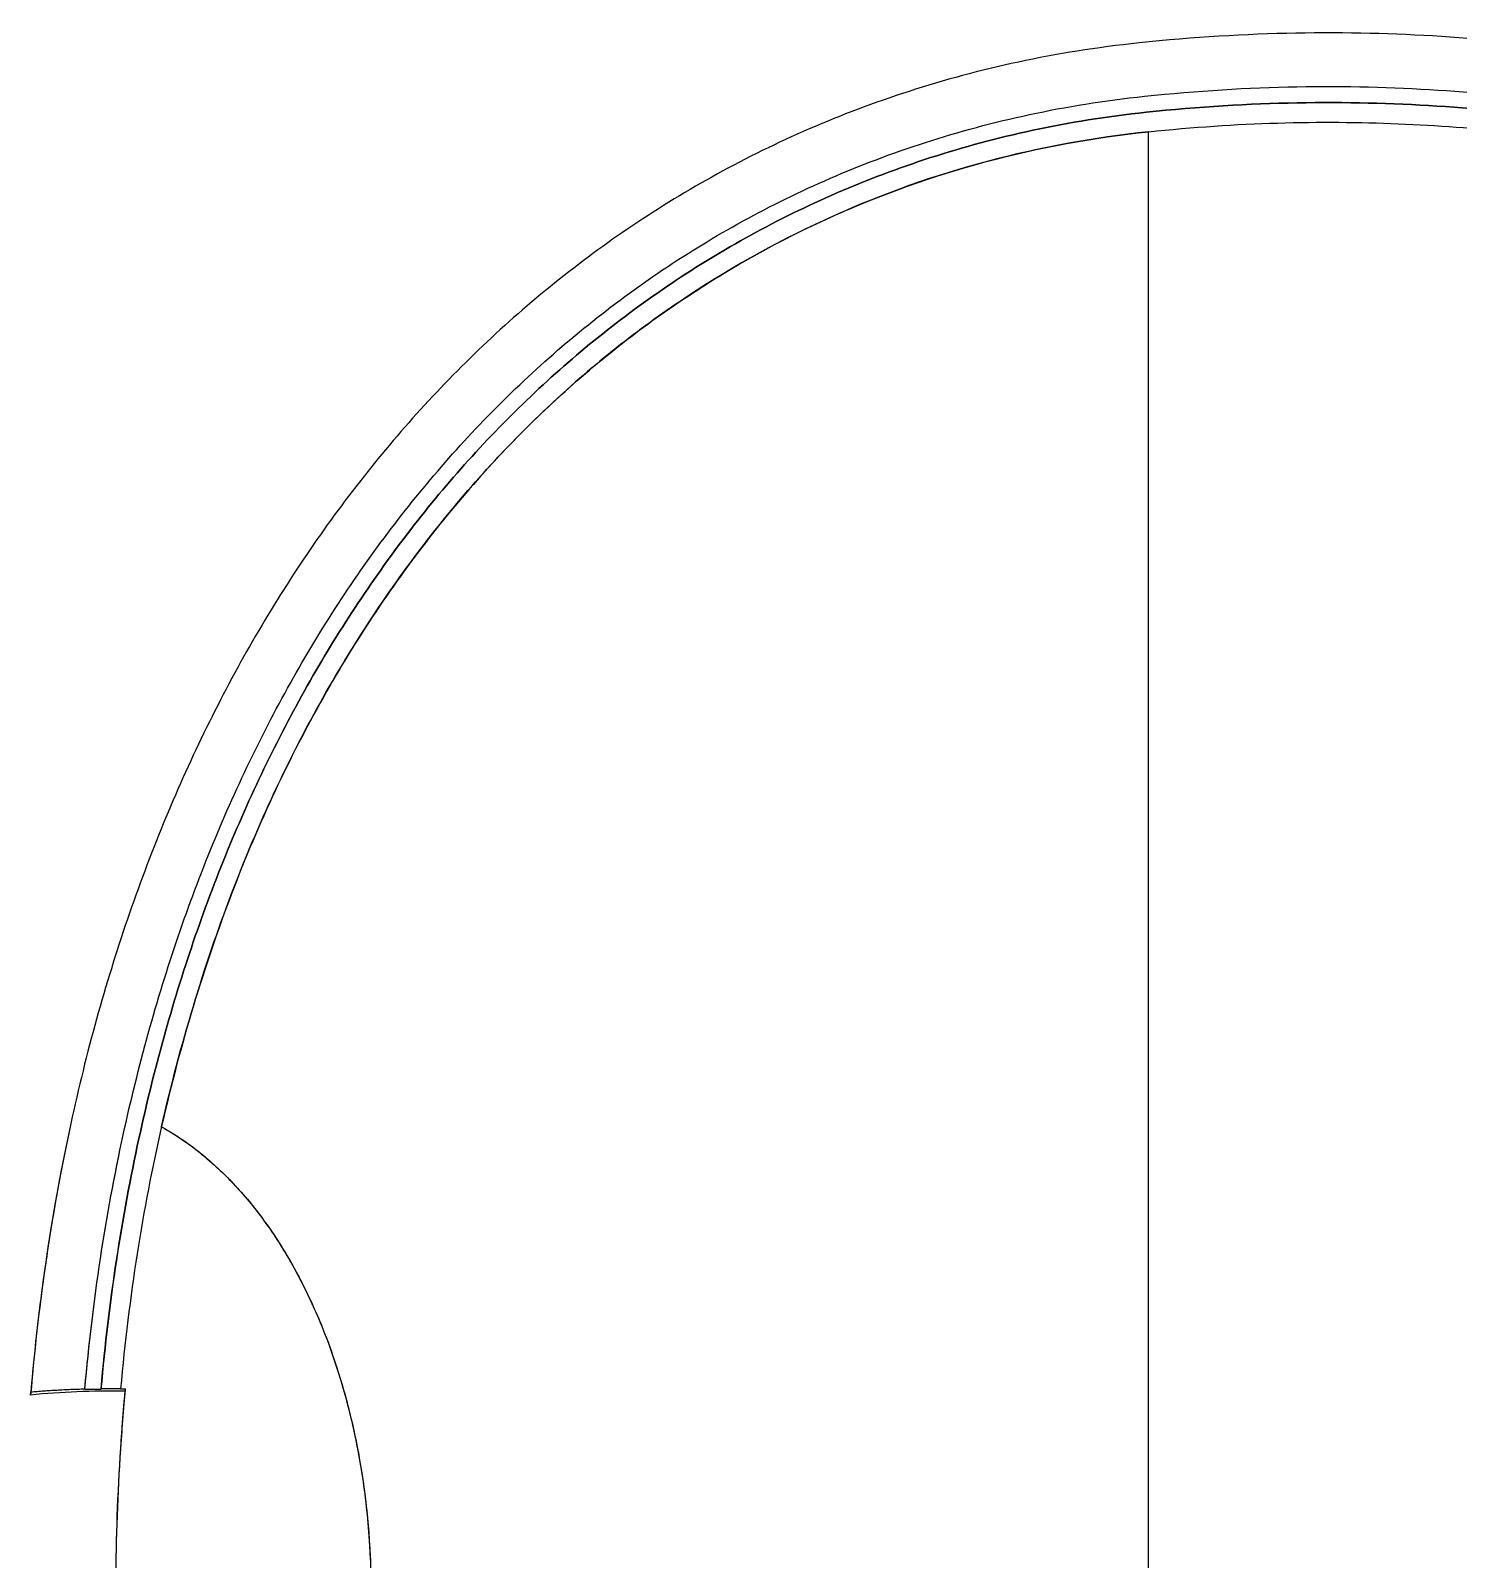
# Model space of a CAD drawing. Header units: millimetres. Extents: x -377 to 377, y -222 to 223.
# Drawn here: x -376.7 to -216.8, y 3.4 to 174.6 of the extents above; entities that cross this region are included whole.
import ezdxf

# ---------------------------------------------------------------- set-up
doc = ezdxf.new("R2010")
doc.units = ezdxf.units.MM
doc.layers.add('TOP_PLATE_ORIENTED', color=7, linetype='CONTINUOUS')

msp = doc.modelspace()

# ---------------------------------------------------------------- linework, layer by layer
at = {"layer": 'TOP_PLATE_ORIENTED'}
for p, q in [((-252.55, 173.18, -140.61), (-252.55, 173.18, -135.61)), ((-252.55, 173.18, -140.61), (-252.55, 173.18, -135.61)), ((-251.92, 167.21, -137.21), (-251.92, 167.21, -135.61)), ((-251.92, 167.21, -137.21), (-251.92, 167.21, -135.61)), ((-251.73, 165.42, -137.21), (-251.73, 165.42, -135.61)), ((-251.73, 165.42, -137.21), (-251.73, 165.42, -135.61)), ((-366.07, 22.54, -135.55), (-366.07, 22.25, -140.61)), ((-366.07, 22.54, -135.55), (-366.07, 22.25, -140.61))]:
    msp.add_line(p, q, dxfattribs=at)
for points, knots in [([(-151.35, 157.94, -140.61), (-154.94, 159.47, -140.61), (-158.61, 160.91, -140.61), (-162.36, 162.26, -140.61), (-170.8, 165.3, -140.61), (-179.65, 167.86, -140.61), (-189, 169.84, -140.61), (-198.35, 171.83, -140.61), (-208.2, 173.24, -140.61), (-218.7, 173.9, -140.61), (-229.2, 174.56, -140.61), (-240.35, 174.47, -140.61), (-252.55, 173.18, -140.61)], [0, 0, 0, 0, 0.129021, 0.129021, 0.129021, 0.419347, 0.419347, 0.419347, 0.709674, 0.709674, 0.709674, 1, 1, 1, 1]), ([(-151.35, 157.94, -135.61), (-154.94, 159.47, -135.61), (-158.61, 160.91, -135.61), (-162.36, 162.26, -135.61), (-170.8, 165.3, -135.61), (-179.65, 167.86, -135.61), (-189, 169.84, -135.61), (-198.35, 171.83, -135.61), (-208.2, 173.24, -135.61), (-218.7, 173.9, -135.61), (-229.2, 174.56, -135.61), (-240.35, 174.47, -135.61), (-252.55, 173.18, -135.61)], [0, 0, 0, 0, 0.129021, 0.129021, 0.129021, 0.419347, 0.419347, 0.419347, 0.709674, 0.709674, 0.709674, 1, 1, 1, 1]), ([(-151.35, 157.94, -135.61), (-154.94, 159.47, -135.61), (-158.61, 160.91, -135.61), (-162.36, 162.26, -135.61), (-170.8, 165.3, -135.61), (-179.65, 167.86, -135.61), (-189, 169.84, -135.61), (-198.35, 171.83, -135.61), (-208.2, 173.24, -135.61), (-218.7, 173.9, -135.61), (-229.2, 174.56, -135.61), (-240.35, 174.47, -135.61), (-252.55, 173.18, -135.61)], [0, 0, 0, 0, 0.129021, 0.129021, 0.129021, 0.419347, 0.419347, 0.419347, 0.709674, 0.709674, 0.709674, 1, 1, 1, 1]), ([(-151.35, 157.94, -140.61), (-154.94, 159.47, -140.61), (-158.61, 160.91, -140.61), (-162.36, 162.26, -140.61), (-170.8, 165.3, -140.61), (-179.65, 167.86, -140.61), (-189, 169.84, -140.61), (-198.35, 171.83, -140.61), (-208.2, 173.24, -140.61), (-218.7, 173.9, -140.61), (-229.2, 174.56, -140.61), (-240.35, 174.47, -140.61), (-252.55, 173.18, -140.61)], [0, 0, 0, 0, 0.129021, 0.129021, 0.129021, 0.419347, 0.419347, 0.419347, 0.709674, 0.709674, 0.709674, 1, 1, 1, 1]), ([(-252.55, 173.18, -140.61), (-262.02, 172.18, -140.61), (-270.5, 170.28, -140.61), (-278.29, 167.76, -140.61), (-286.08, 165.25, -140.61), (-293.19, 162.12, -140.61), (-299.76, 158.51, -140.61), (-306.34, 154.9, -140.61), (-312.37, 150.81, -140.61), (-317.96, 146.32, -140.61), (-323.55, 141.82, -140.61), (-328.69, 136.92, -140.61), (-333.43, 131.66, -140.61), (-338.17, 126.4, -140.61), (-342.51, 120.78, -140.61), (-346.47, 114.82, -140.61), (-350.43, 108.86, -140.61), (-354.02, 102.57, -140.61), (-357.24, 95.94, -140.61), (-360.46, 89.32, -140.61), (-363.32, 82.36, -140.61), (-365.81, 75.08, -140.61), (-368.3, 67.79, -140.61), (-370.42, 60.18, -140.61), (-372.15, 52.21, -140.61), (-374.23, 42.61, -140.61), (-375.76, 32.5, -140.61), (-376.65, 21.83, -140.61)], [0, 0, 0, 0, 0.108633, 0.108633, 0.108633, 0.217265, 0.217265, 0.217265, 0.325898, 0.325898, 0.325898, 0.43453, 0.43453, 0.43453, 0.543163, 0.543163, 0.543163, 0.651796, 0.651796, 0.651796, 0.760428, 0.760428, 0.760428, 0.869061, 0.869061, 0.869061, 1, 1, 1, 1]), ([(-252.55, 173.18, -140.61), (-262.02, 172.18, -140.61), (-270.5, 170.28, -140.61), (-278.29, 167.76, -140.61), (-286.08, 165.25, -140.61), (-293.19, 162.12, -140.61), (-299.76, 158.51, -140.61), (-306.34, 154.9, -140.61), (-312.37, 150.81, -140.61), (-317.96, 146.32, -140.61), (-323.55, 141.82, -140.61), (-328.69, 136.92, -140.61), (-333.43, 131.66, -140.61), (-338.17, 126.4, -140.61), (-342.51, 120.78, -140.61), (-346.47, 114.82, -140.61), (-350.43, 108.86, -140.61), (-354.02, 102.57, -140.61), (-357.24, 95.94, -140.61), (-360.46, 89.32, -140.61), (-363.32, 82.36, -140.61), (-365.81, 75.08, -140.61), (-368.3, 67.79, -140.61), (-370.42, 60.18, -140.61), (-372.15, 52.21, -140.61), (-374.23, 42.61, -140.61), (-375.76, 32.5, -140.61), (-376.65, 21.83, -140.61)], [0, 0, 0, 0, 0.108633, 0.108633, 0.108633, 0.217265, 0.217265, 0.217265, 0.325898, 0.325898, 0.325898, 0.43453, 0.43453, 0.43453, 0.543163, 0.543163, 0.543163, 0.651796, 0.651796, 0.651796, 0.760428, 0.760428, 0.760428, 0.869061, 0.869061, 0.869061, 1, 1, 1, 1]), ([(-252.55, 173.18, -135.61), (-262.02, 172.18, -135.61), (-270.5, 170.28, -135.61), (-278.29, 167.76, -135.61), (-286.08, 165.25, -135.61), (-293.19, 162.12, -135.61), (-299.76, 158.51, -135.61), (-306.34, 154.9, -135.61), (-312.37, 150.81, -135.61), (-317.96, 146.32, -135.61), (-323.55, 141.82, -135.61), (-328.69, 136.92, -135.61), (-333.43, 131.66, -135.61), (-338.17, 126.4, -135.61), (-342.51, 120.78, -135.61), (-346.47, 114.82, -135.61), (-350.43, 108.86, -135.61), (-354.02, 102.57, -135.61), (-357.24, 95.94, -135.61), (-360.46, 89.32, -135.61), (-363.32, 82.36, -135.61), (-365.81, 75.08, -135.61), (-368.3, 67.79, -135.61), (-370.42, 60.18, -135.61), (-372.15, 52.21, -135.61), (-374.21, 42.72, -135.61), (-375.72, 32.73, -135.61), (-376.62, 22.18, -135.61)], [0, 0, 0, 0, 0.10879, 0.10879, 0.10879, 0.21758, 0.21758, 0.21758, 0.32637, 0.32637, 0.32637, 0.43516, 0.43516, 0.43516, 0.54395, 0.54395, 0.54395, 0.65274, 0.65274, 0.65274, 0.76153, 0.76153, 0.76153, 0.87032, 0.87032, 0.87032, 1, 1, 1, 1]), ([(-252.55, 173.18, -135.61), (-262.02, 172.18, -135.61), (-270.5, 170.28, -135.61), (-278.29, 167.76, -135.61), (-286.08, 165.25, -135.61), (-293.19, 162.12, -135.61), (-299.76, 158.51, -135.61), (-306.34, 154.9, -135.61), (-312.37, 150.81, -135.61), (-317.96, 146.32, -135.61), (-323.55, 141.82, -135.61), (-328.69, 136.92, -135.61), (-333.43, 131.66, -135.61), (-338.17, 126.4, -135.61), (-342.51, 120.78, -135.61), (-346.47, 114.82, -135.61), (-350.43, 108.86, -135.61), (-354.02, 102.57, -135.61), (-357.24, 95.94, -135.61), (-360.46, 89.32, -135.61), (-363.32, 82.36, -135.61), (-365.81, 75.08, -135.61), (-368.3, 67.79, -135.61), (-370.42, 60.18, -135.61), (-372.15, 52.21, -135.61), (-374.21, 42.72, -135.61), (-375.72, 32.73, -135.61), (-376.62, 22.18, -135.61)], [0, 0, 0, 0, 0.10879, 0.10879, 0.10879, 0.21758, 0.21758, 0.21758, 0.32637, 0.32637, 0.32637, 0.43516, 0.43516, 0.43516, 0.54395, 0.54395, 0.54395, 0.65274, 0.65274, 0.65274, 0.76153, 0.76153, 0.76153, 0.87032, 0.87032, 0.87032, 1, 1, 1, 1]), ([(-251.92, 167.21, -135.61), (-240.07, 168.47, -135.61), (-229.26, 168.56, -135.61), (-219.08, 167.91, -135.61), (-208.89, 167.27, -135.61), (-199.32, 165.9, -135.61), (-190.25, 163.97, -135.61), (-181.17, 162.05, -135.61), (-172.58, 159.56, -135.61), (-164.39, 156.62, -135.61), (-160.72, 155.3, -135.61), (-157.13, 153.88, -135.61), (-153.61, 152.38, -135.61)], [0, 0, 0, 0, 0.289994, 0.289994, 0.289994, 0.579988, 0.579988, 0.579988, 0.869983, 0.869983, 0.869983, 1, 1, 1, 1]), ([(-251.92, 167.21, -137.21), (-240.07, 168.47, -137.21), (-229.26, 168.56, -137.21), (-219.08, 167.91, -137.21), (-208.89, 167.27, -137.21), (-199.32, 165.9, -137.21), (-190.25, 163.97, -137.21), (-181.17, 162.05, -137.21), (-172.58, 159.56, -137.21), (-164.39, 156.62, -137.21), (-160.72, 155.3, -137.21), (-157.13, 153.88, -137.21), (-153.61, 152.38, -137.21)], [0, 0, 0, 0, 0.289994, 0.289994, 0.289994, 0.579988, 0.579988, 0.579988, 0.869983, 0.869983, 0.869983, 1, 1, 1, 1]), ([(-251.92, 167.21, -137.21), (-240.07, 168.47, -137.21), (-229.26, 168.56, -137.21), (-219.08, 167.91, -137.21), (-208.89, 167.27, -137.21), (-199.32, 165.9, -137.21), (-190.25, 163.97, -137.21), (-181.17, 162.05, -137.21), (-172.58, 159.56, -137.21), (-164.39, 156.62, -137.21), (-160.72, 155.3, -137.21), (-157.13, 153.88, -137.21), (-153.61, 152.38, -137.21)], [0, 0, 0, 0, 0.289994, 0.289994, 0.289994, 0.579988, 0.579988, 0.579988, 0.869983, 0.869983, 0.869983, 1, 1, 1, 1]), ([(-251.92, 167.21, -135.61), (-240.07, 168.47, -135.61), (-229.26, 168.56, -135.61), (-219.08, 167.91, -135.61), (-208.89, 167.27, -135.61), (-199.32, 165.9, -135.61), (-190.25, 163.97, -135.61), (-181.17, 162.05, -135.61), (-172.58, 159.56, -135.61), (-164.39, 156.62, -135.61), (-160.72, 155.3, -135.61), (-157.13, 153.88, -135.61), (-153.61, 152.38, -135.61)], [0, 0, 0, 0, 0.289994, 0.289994, 0.289994, 0.579988, 0.579988, 0.579988, 0.869983, 0.869983, 0.869983, 1, 1, 1, 1]), ([(-370.58, 22.43, -137.21), (-369.69, 32.44, -137.21), (-368.24, 41.93, -137.21), (-366.28, 50.94, -137.21), (-364.6, 58.68, -137.21), (-362.54, 66.08, -137.21), (-360.13, 73.14, -137.21), (-357.72, 80.2, -137.21), (-354.96, 86.92, -137.21), (-351.84, 93.32, -137.21), (-348.74, 99.71, -137.21), (-345.28, 105.77, -137.21), (-341.47, 111.5, -137.21), (-337.67, 117.22, -137.21), (-333.51, 122.61, -137.21), (-328.97, 127.65, -137.21), (-324.44, 132.68, -137.21), (-319.53, 137.36, -137.21), (-314.2, 141.64, -137.21), (-308.88, 145.93, -137.21), (-303.13, 149.82, -137.21), (-296.87, 153.25, -137.21), (-290.62, 156.68, -137.21), (-283.86, 159.66, -137.21), (-276.44, 162.05, -137.21), (-269.03, 164.44, -137.21), (-260.97, 166.25, -137.21), (-251.92, 167.21, -137.21)], [0, 0, 0, 0, 0.126915, 0.126915, 0.126915, 0.236051, 0.236051, 0.236051, 0.345186, 0.345186, 0.345186, 0.454322, 0.454322, 0.454322, 0.563458, 0.563458, 0.563458, 0.672593, 0.672593, 0.672593, 0.781729, 0.781729, 0.781729, 0.890864, 0.890864, 0.890864, 1, 1, 1, 1]), ([(-370.58, 22.43, -137.21), (-369.69, 32.44, -137.21), (-368.24, 41.93, -137.21), (-366.28, 50.94, -137.21), (-364.6, 58.68, -137.21), (-362.54, 66.08, -137.21), (-360.13, 73.14, -137.21), (-357.72, 80.2, -137.21), (-354.96, 86.92, -137.21), (-351.84, 93.32, -137.21), (-348.74, 99.71, -137.21), (-345.28, 105.77, -137.21), (-341.47, 111.5, -137.21), (-337.67, 117.22, -137.21), (-333.51, 122.61, -137.21), (-328.97, 127.65, -137.21), (-324.44, 132.68, -137.21), (-319.53, 137.36, -137.21), (-314.2, 141.64, -137.21), (-308.88, 145.93, -137.21), (-303.13, 149.82, -137.21), (-296.87, 153.25, -137.21), (-290.62, 156.68, -137.21), (-283.86, 159.66, -137.21), (-276.44, 162.05, -137.21), (-269.03, 164.44, -137.21), (-260.97, 166.25, -137.21), (-251.92, 167.21, -137.21)], [0, 0, 0, 0, 0.126915, 0.126915, 0.126915, 0.236051, 0.236051, 0.236051, 0.345186, 0.345186, 0.345186, 0.454322, 0.454322, 0.454322, 0.563458, 0.563458, 0.563458, 0.672593, 0.672593, 0.672593, 0.781729, 0.781729, 0.781729, 0.890864, 0.890864, 0.890864, 1, 1, 1, 1]), ([(-370.57, 22.52, -135.61), (-369.69, 32.5, -135.61), (-368.24, 41.96, -135.61), (-366.28, 50.94, -135.61), (-364.6, 58.68, -135.61), (-362.54, 66.08, -135.61), (-360.13, 73.14, -135.61), (-357.72, 80.2, -135.61), (-354.96, 86.92, -135.61), (-351.84, 93.32, -135.61), (-348.74, 99.71, -135.61), (-345.28, 105.77, -135.61), (-341.47, 111.5, -135.61), (-337.67, 117.22, -135.61), (-333.51, 122.61, -135.61), (-328.97, 127.65, -135.61), (-324.44, 132.68, -135.61), (-319.53, 137.36, -135.61), (-314.2, 141.64, -135.61), (-308.88, 145.93, -135.61), (-303.13, 149.82, -135.61), (-296.87, 153.25, -135.61), (-290.62, 156.68, -135.61), (-283.86, 159.66, -135.61), (-276.44, 162.05, -135.61), (-269.03, 164.44, -135.61), (-260.97, 166.25, -135.61), (-251.92, 167.21, -135.61)], [0, 0, 0, 0, 0.126555, 0.126555, 0.126555, 0.235736, 0.235736, 0.235736, 0.344916, 0.344916, 0.344916, 0.454097, 0.454097, 0.454097, 0.563278, 0.563278, 0.563278, 0.672458, 0.672458, 0.672458, 0.781639, 0.781639, 0.781639, 0.890819, 0.890819, 0.890819, 1, 1, 1, 1]), ([(-370.57, 22.52, -135.61), (-369.69, 32.5, -135.61), (-368.24, 41.96, -135.61), (-366.28, 50.94, -135.61), (-364.6, 58.68, -135.61), (-362.54, 66.08, -135.61), (-360.13, 73.14, -135.61), (-357.72, 80.2, -135.61), (-354.96, 86.92, -135.61), (-351.84, 93.32, -135.61), (-348.74, 99.71, -135.61), (-345.28, 105.77, -135.61), (-341.47, 111.5, -135.61), (-337.67, 117.22, -135.61), (-333.51, 122.61, -135.61), (-328.97, 127.65, -135.61), (-324.44, 132.68, -135.61), (-319.53, 137.36, -135.61), (-314.2, 141.64, -135.61), (-308.88, 145.93, -135.61), (-303.13, 149.82, -135.61), (-296.87, 153.25, -135.61), (-290.62, 156.68, -135.61), (-283.86, 159.66, -135.61), (-276.44, 162.05, -135.61), (-269.03, 164.44, -135.61), (-260.97, 166.25, -135.61), (-251.92, 167.21, -135.61)], [0, 0, 0, 0, 0.126555, 0.126555, 0.126555, 0.235736, 0.235736, 0.235736, 0.344916, 0.344916, 0.344916, 0.454097, 0.454097, 0.454097, 0.563278, 0.563278, 0.563278, 0.672458, 0.672458, 0.672458, 0.781639, 0.781639, 0.781639, 0.890819, 0.890819, 0.890819, 1, 1, 1, 1]), ([(-251.73, 165.42, -135.61), (-239.99, 166.67, -135.61), (-229.28, 166.75, -135.61), (-219.19, 166.12, -135.61), (-209.1, 165.48, -135.61), (-199.62, 164.12, -135.61), (-190.62, 162.21, -135.61), (-181.63, 160.3, -135.61), (-173.11, 157.84, -135.61), (-165, 154.92, -135.61), (-161.35, 153.61, -135.61), (-157.78, 152.21, -135.61), (-154.29, 150.71, -135.61)], [0, 0, 0, 0, 0.289895, 0.289895, 0.289895, 0.57979, 0.57979, 0.57979, 0.869685, 0.869685, 0.869685, 1, 1, 1, 1]), ([(-154.29, 150.71, -137.21), (-157.78, 152.21, -137.21), (-161.35, 153.61, -137.21), (-165, 154.92, -137.21), (-173.11, 157.84, -137.21), (-181.63, 160.3, -137.21), (-190.62, 162.21, -137.21), (-199.62, 164.12, -137.21), (-209.1, 165.48, -137.21), (-219.19, 166.12, -137.21), (-229.28, 166.75, -137.21), (-239.99, 166.67, -137.21), (-251.73, 165.42, -137.21)], [0, 0, 0, 0, 0.130315, 0.130315, 0.130315, 0.42021, 0.42021, 0.42021, 0.710105, 0.710105, 0.710105, 1, 1, 1, 1]), ([(-251.73, 165.42, -135.61), (-239.99, 166.67, -135.61), (-229.28, 166.75, -135.61), (-219.19, 166.12, -135.61), (-209.1, 165.48, -135.61), (-199.62, 164.12, -135.61), (-190.62, 162.21, -135.61), (-181.63, 160.3, -135.61), (-173.11, 157.84, -135.61), (-165, 154.92, -135.61), (-161.35, 153.61, -135.61), (-157.78, 152.21, -135.61), (-154.29, 150.71, -135.61)], [0, 0, 0, 0, 0.289895, 0.289895, 0.289895, 0.57979, 0.57979, 0.57979, 0.869685, 0.869685, 0.869685, 1, 1, 1, 1]), ([(-154.29, 150.71, -137.21), (-157.78, 152.21, -137.21), (-161.35, 153.61, -137.21), (-165, 154.92, -137.21), (-173.11, 157.84, -137.21), (-181.63, 160.3, -137.21), (-190.62, 162.21, -137.21), (-199.62, 164.12, -137.21), (-209.1, 165.48, -137.21), (-219.19, 166.12, -137.21), (-229.28, 166.75, -137.21), (-239.99, 166.67, -137.21), (-251.73, 165.42, -137.21)], [0, 0, 0, 0, 0.130315, 0.130315, 0.130315, 0.42021, 0.42021, 0.42021, 0.710105, 0.710105, 0.710105, 1, 1, 1, 1]), ([(-251.73, 165.42, -137.21), (-260.66, 164.48, -137.21), (-268.59, 162.69, -137.21), (-275.89, 160.34, -137.21), (-283.19, 157.98, -137.21), (-289.85, 155.05, -137.21), (-296.01, 151.67, -137.21), (-302.17, 148.29, -137.21), (-307.83, 144.46, -137.21), (-313.08, 140.24, -137.21), (-318.33, 136.02, -137.21), (-323.16, 131.41, -137.21), (-327.64, 126.44, -137.21), (-332.11, 121.48, -137.21), (-336.21, 116.16, -137.21), (-339.97, 110.5, -137.21), (-343.73, 104.85, -137.21), (-347.15, 98.85, -137.21), (-350.23, 92.53, -137.21), (-353.3, 86.21, -137.21), (-356.04, 79.55, -137.21), (-358.43, 72.56, -137.21), (-360.81, 65.57, -137.21), (-362.85, 58.24, -137.21), (-364.52, 50.55, -137.21), (-366.45, 41.68, -137.21), (-367.89, 32.33, -137.21), (-368.77, 22.46, -137.21)], [0, 0, 0, 0, 0.109224, 0.109224, 0.109224, 0.218448, 0.218448, 0.218448, 0.327672, 0.327672, 0.327672, 0.436896, 0.436896, 0.436896, 0.546121, 0.546121, 0.546121, 0.655345, 0.655345, 0.655345, 0.764569, 0.764569, 0.764569, 0.873793, 0.873793, 0.873793, 1, 1, 1, 1]), ([(-251.73, 165.42, -137.21), (-260.66, 164.48, -137.21), (-268.59, 162.69, -137.21), (-275.89, 160.34, -137.21), (-283.19, 157.98, -137.21), (-289.85, 155.05, -137.21), (-296.01, 151.67, -137.21), (-302.17, 148.29, -137.21), (-307.83, 144.46, -137.21), (-313.08, 140.24, -137.21), (-318.33, 136.02, -137.21), (-323.16, 131.41, -137.21), (-327.64, 126.44, -137.21), (-332.11, 121.48, -137.21), (-336.21, 116.16, -137.21), (-339.97, 110.5, -137.21), (-343.73, 104.85, -137.21), (-347.15, 98.85, -137.21), (-350.23, 92.53, -137.21), (-353.3, 86.21, -137.21), (-356.04, 79.55, -137.21), (-358.43, 72.56, -137.21), (-360.81, 65.57, -137.21), (-362.85, 58.24, -137.21), (-364.52, 50.55, -137.21), (-366.45, 41.68, -137.21), (-367.89, 32.33, -137.21), (-368.77, 22.46, -137.21)], [0, 0, 0, 0, 0.109224, 0.109224, 0.109224, 0.218448, 0.218448, 0.218448, 0.327672, 0.327672, 0.327672, 0.436896, 0.436896, 0.436896, 0.546121, 0.546121, 0.546121, 0.655345, 0.655345, 0.655345, 0.764569, 0.764569, 0.764569, 0.873793, 0.873793, 0.873793, 1, 1, 1, 1]), ([(-368.76, 22.55, -135.61), (-367.88, 32.39, -135.61), (-366.45, 41.71, -135.61), (-364.52, 50.55, -135.61), (-362.85, 58.24, -135.61), (-360.81, 65.57, -135.61), (-358.43, 72.56, -135.61), (-356.04, 79.55, -135.61), (-353.3, 86.21, -135.61), (-350.23, 92.53, -135.61), (-347.15, 98.85, -135.61), (-343.73, 104.85, -135.61), (-339.97, 110.5, -135.61), (-336.21, 116.16, -135.61), (-332.11, 121.48, -135.61), (-327.64, 126.44, -135.61), (-323.16, 131.41, -135.61), (-318.33, 136.02, -135.61), (-313.08, 140.24, -135.61), (-307.83, 144.46, -135.61), (-302.17, 148.29, -135.61), (-296.01, 151.67, -135.61), (-289.85, 155.05, -135.61), (-283.19, 157.98, -135.61), (-275.89, 160.34, -135.61), (-268.59, 162.69, -135.61), (-260.66, 164.48, -135.61), (-251.73, 165.42, -135.61)], [0, 0, 0, 0, 0.125856, 0.125856, 0.125856, 0.235124, 0.235124, 0.235124, 0.344392, 0.344392, 0.344392, 0.45366, 0.45366, 0.45366, 0.562928, 0.562928, 0.562928, 0.672196, 0.672196, 0.672196, 0.781464, 0.781464, 0.781464, 0.890732, 0.890732, 0.890732, 1, 1, 1, 1]), ([(-368.76, 22.55, -135.61), (-367.88, 32.39, -135.61), (-366.45, 41.71, -135.61), (-364.52, 50.55, -135.61), (-362.85, 58.24, -135.61), (-360.81, 65.57, -135.61), (-358.43, 72.56, -135.61), (-356.04, 79.55, -135.61), (-353.3, 86.21, -135.61), (-350.23, 92.53, -135.61), (-347.15, 98.85, -135.61), (-343.73, 104.85, -135.61), (-339.97, 110.5, -135.61), (-336.21, 116.16, -135.61), (-332.11, 121.48, -135.61), (-327.64, 126.44, -135.61), (-323.16, 131.41, -135.61), (-318.33, 136.02, -135.61), (-313.08, 140.24, -135.61), (-307.83, 144.46, -135.61), (-302.17, 148.29, -135.61), (-296.01, 151.67, -135.61), (-289.85, 155.05, -135.61), (-283.19, 157.98, -135.61), (-275.89, 160.34, -135.61), (-268.59, 162.69, -135.61), (-260.66, 164.48, -135.61), (-251.73, 165.42, -135.61)], [0, 0, 0, 0, 0.125856, 0.125856, 0.125856, 0.235124, 0.235124, 0.235124, 0.344392, 0.344392, 0.344392, 0.45366, 0.45366, 0.45366, 0.562928, 0.562928, 0.562928, 0.672196, 0.672196, 0.672196, 0.781464, 0.781464, 0.781464, 0.890732, 0.890732, 0.890732, 1, 1, 1, 1]), ([(-251.5, 163.23, -140.61), (-241.5, 164.29, -140.61), (-232.27, 164.5, -140.61), (-223.52, 164.14, -140.61), (-214.76, 163.78, -140.61), (-206.49, 162.86, -140.61), (-198.59, 161.5, -140.61), (-182.79, 158.8, -140.61), (-168.49, 154.38, -140.61), (-155.28, 148.74, -140.61)], [0, 0, 0, 0, 0.25, 0.25, 0.25, 0.5, 0.5, 0.5, 1, 1, 1, 1]), ([(-251.5, 163.23, -135.61), (-241.5, 164.29, -135.61), (-232.27, 164.5, -135.61), (-223.52, 164.14, -135.61), (-214.76, 163.78, -135.61), (-206.49, 162.86, -135.61), (-198.59, 161.5, -135.61), (-182.79, 158.8, -135.61), (-168.49, 154.38, -135.61), (-155.28, 148.74, -135.61)], [0, 0, 0, 0, 0.25, 0.25, 0.25, 0.5, 0.5, 0.5, 1, 1, 1, 1]), ([(-251.5, 163.23, -135.61), (-241.5, 164.29, -135.61), (-232.27, 164.5, -135.61), (-223.52, 164.14, -135.61), (-214.76, 163.78, -135.61), (-206.49, 162.86, -135.61), (-198.59, 161.5, -135.61), (-182.79, 158.8, -135.61), (-168.49, 154.38, -135.61), (-155.28, 148.74, -135.61)], [0, 0, 0, 0, 0.25, 0.25, 0.25, 0.5, 0.5, 0.5, 1, 1, 1, 1]), ([(-251.5, 163.23, -140.61), (-241.5, 164.29, -140.61), (-232.27, 164.5, -140.61), (-223.52, 164.14, -140.61), (-214.76, 163.78, -140.61), (-206.49, 162.86, -140.61), (-198.59, 161.5, -140.61), (-182.79, 158.8, -140.61), (-168.49, 154.38, -140.61), (-155.28, 148.74, -140.61)], [0, 0, 0, 0, 0.25, 0.25, 0.25, 0.5, 0.5, 0.5, 1, 1, 1, 1]), ([(-251.5, 163.23, -135.61), (-257.65, 162.58, -135.61), (-263.67, 161.49, -135.61), (-269.56, 159.92, -135.61), (-275.46, 158.35, -135.61), (-281.23, 156.3, -135.61), (-286.81, 153.79, -135.61), (-292.39, 151.29, -135.61), (-297.78, 148.33, -135.61), (-302.97, 144.9, -135.61), (-308.15, 141.48, -135.61), (-313.13, 137.59, -135.61), (-317.92, 133.17, -135.61), (-322.7, 128.75, -135.61), (-327.29, 123.79, -135.61), (-331.64, 118.27, -135.61), (-335.99, 112.74, -135.61), (-340.09, 106.64, -135.61), (-343.87, 99.95, -135.61), (-347.64, 93.25, -135.61), (-351.09, 85.97, -135.61), (-354.15, 77.94, -135.61), (-357.2, 69.92, -135.61), (-359.87, 61.16, -135.61), (-361.98, 51.91, -135.61), (-364.09, 42.65, -135.61), (-365.64, 32.89, -135.61), (-366.57, 22.54, -135.61)], [0, 0, 0, 0, 0.111111, 0.111111, 0.111111, 0.222222, 0.222222, 0.222222, 0.333333, 0.333333, 0.333333, 0.444444, 0.444444, 0.444444, 0.555556, 0.555556, 0.555556, 0.666667, 0.666667, 0.666667, 0.777778, 0.777778, 0.777778, 0.888889, 0.888889, 0.888889, 1, 1, 1, 1]), ([(-251.5, 163.23, -135.61), (-257.65, 162.58, -135.61), (-263.67, 161.49, -135.61), (-269.56, 159.92, -135.61), (-275.46, 158.35, -135.61), (-281.23, 156.3, -135.61), (-286.81, 153.79, -135.61), (-292.39, 151.29, -135.61), (-297.78, 148.33, -135.61), (-302.97, 144.9, -135.61), (-308.15, 141.48, -135.61), (-313.13, 137.59, -135.61), (-317.92, 133.17, -135.61), (-322.7, 128.75, -135.61), (-327.29, 123.79, -135.61), (-331.64, 118.27, -135.61), (-335.99, 112.74, -135.61), (-340.09, 106.64, -135.61), (-343.87, 99.95, -135.61), (-347.64, 93.25, -135.61), (-351.09, 85.97, -135.61), (-354.15, 77.94, -135.61), (-357.2, 69.92, -135.61), (-359.87, 61.16, -135.61), (-361.98, 51.91, -135.61), (-364.09, 42.65, -135.61), (-365.64, 32.89, -135.61), (-366.57, 22.54, -135.61)], [0, 0, 0, 0, 0.111111, 0.111111, 0.111111, 0.222222, 0.222222, 0.222222, 0.333333, 0.333333, 0.333333, 0.444444, 0.444444, 0.444444, 0.555556, 0.555556, 0.555556, 0.666667, 0.666667, 0.666667, 0.777778, 0.777778, 0.777778, 0.888889, 0.888889, 0.888889, 1, 1, 1, 1]), ([(-361.99, 51.85, -140.61), (-359.86, 61.2, -140.61), (-357.22, 69.86, -140.61), (-354.18, 77.85, -140.61), (-351.14, 85.84, -140.61), (-347.69, 93.15, -140.61), (-343.93, 99.84, -140.61), (-340.17, 106.52, -140.61), (-336.1, 112.58, -140.61), (-331.79, 118.08, -140.61), (-327.48, 123.58, -140.61), (-322.92, 128.52, -140.61), (-318.15, 132.95, -140.61), (-313.39, 137.37, -140.61), (-308.41, 141.29, -140.61), (-303.23, 144.73, -140.61), (-298.05, 148.17, -140.61), (-292.66, 151.15, -140.61), (-287.05, 153.69, -140.61), (-281.43, 156.22, -140.61), (-275.6, 158.3, -140.61), (-269.66, 159.89, -140.61), (-263.72, 161.48, -140.61), (-257.68, 162.58, -140.61), (-251.5, 163.23, -140.61)], [0, 0, 0, 0, 0.125, 0.125, 0.125, 0.25, 0.25, 0.25, 0.375, 0.375, 0.375, 0.5, 0.5, 0.5, 0.625, 0.625, 0.625, 0.75, 0.75, 0.75, 0.875, 0.875, 0.875, 1, 1, 1, 1]), ([(-361.99, 51.85, -140.61), (-359.86, 61.2, -140.61), (-357.22, 69.86, -140.61), (-354.18, 77.85, -140.61), (-351.14, 85.84, -140.61), (-347.69, 93.15, -140.61), (-343.93, 99.84, -140.61), (-340.17, 106.52, -140.61), (-336.1, 112.58, -140.61), (-331.79, 118.08, -140.61), (-327.48, 123.58, -140.61), (-322.92, 128.52, -140.61), (-318.15, 132.95, -140.61), (-313.39, 137.37, -140.61), (-308.41, 141.29, -140.61), (-303.23, 144.73, -140.61), (-298.05, 148.17, -140.61), (-292.66, 151.15, -140.61), (-287.05, 153.69, -140.61), (-281.43, 156.22, -140.61), (-275.6, 158.3, -140.61), (-269.66, 159.89, -140.61), (-263.72, 161.48, -140.61), (-257.68, 162.58, -140.61), (-251.5, 163.23, -140.61)], [0, 0, 0, 0, 0.125, 0.125, 0.125, 0.25, 0.25, 0.25, 0.375, 0.375, 0.375, 0.5, 0.5, 0.5, 0.625, 0.625, 0.625, 0.75, 0.75, 0.75, 0.875, 0.875, 0.875, 1, 1, 1, 1]), ([(-251.5, -0.07, -130.34), (-251.5, 29.73, -130.34), (-251.5, 59.52, -131.25), (-251.5, 87.35, -133), (-251.5, 115.17, -134.75), (-251.5, 141.04, -137.34), (-251.5, 163.23, -140.61)], [0, 0, 0, 0, 0.5, 0.5, 0.5, 1, 1, 1, 1]), ([(-251.5, -0.07, -125.34), (-251.5, 29.73, -125.34), (-251.5, 59.52, -126.25), (-251.5, 87.35, -128), (-251.5, 115.17, -129.75), (-251.5, 141.04, -132.34), (-251.5, 163.23, -135.61)], [0, 0, 0, 0, 0.5, 0.5, 0.5, 1, 1, 1, 1]), ([(-251.5, -0.07, -125.34), (-251.5, 29.73, -125.34), (-251.5, 59.52, -126.25), (-251.5, 87.35, -128), (-251.5, 115.17, -129.75), (-251.5, 141.04, -132.34), (-251.5, 163.23, -135.61)], [0, 0, 0, 0, 0.5, 0.5, 0.5, 1, 1, 1, 1]), ([(-251.5, -0.07, -130.34), (-251.5, 29.73, -130.34), (-251.5, 59.52, -131.25), (-251.5, 87.35, -133), (-251.5, 115.17, -134.75), (-251.5, 141.04, -137.34), (-251.5, 163.23, -140.61)], [0, 0, 0, 0, 0.5, 0.5, 0.5, 1, 1, 1, 1]), ([(-361.99, 51.85, -140.61), (-360.45, 51, -140.4), (-359, 50.02, -140.21), (-357.63, 48.91, -140.02), (-356.25, 47.8, -139.83), (-354.94, 46.57, -139.66), (-353.73, 45.26, -139.49), (-352.52, 43.96, -139.32), (-351.4, 42.58, -139.17), (-350.37, 41.15, -139.03), (-349.34, 39.72, -138.88), (-348.4, 38.23, -138.75), (-347.54, 36.73, -138.63), (-346.67, 35.22, -138.51), (-345.89, 33.68, -138.4), (-345.16, 32.09, -138.3), (-343.69, 28.89, -138.09), (-342.43, 25.46, -137.91), (-341.36, 21.51, -137.76), (-340.82, 19.54, -137.68), (-340.34, 17.44, -137.62), (-339.92, 15.18, -137.56), (-339.51, 12.92, -137.5), (-339.17, 10.51, -137.45), (-338.93, 7.97, -137.41), (-338.69, 5.43, -137.38), (-338.55, 2.76, -137.36), (-338.55, -0.07, -137.36)], [0, 0, 0, 0, 0.1, 0.1, 0.1, 0.2, 0.2, 0.2, 0.3, 0.3, 0.3, 0.4, 0.4, 0.4, 0.5, 0.5, 0.5, 0.7, 0.7, 0.7, 0.8, 0.8, 0.8, 0.9, 0.9, 0.9, 1, 1, 1, 1]), ([(-361.99, 51.85, -140.61), (-360.03, 50.77, -140.61), (-358.55, 49.69, -140.61), (-357.25, 48.6, -140.61), (-355.95, 47.52, -140.61), (-354.83, 46.44, -140.61), (-353.82, 45.36, -140.61), (-351.79, 43.2, -140.61), (-350.21, 41.03, -140.61), (-348.83, 38.87, -140.61), (-347.46, 36.71, -140.61), (-346.3, 34.54, -140.61), (-345.29, 32.38, -140.61), (-344.28, 30.22, -140.61), (-343.43, 28.05, -140.61), (-342.69, 25.89, -140.61), (-341.22, 21.57, -140.61), (-340.21, 17.24, -140.61), (-339.54, 12.91, -140.61), (-338.87, 8.59, -140.61), (-338.55, 4.26, -140.61), (-338.55, -0.07, -140.61), (-338.55, -4.39, -140.61), (-338.87, -8.72, -140.61), (-339.54, -13.04, -140.61), (-340.21, -17.37, -140.61), (-341.22, -21.7, -140.61), (-342.69, -26.02, -140.61), (-343.43, -28.19, -140.61), (-344.28, -30.35, -140.61), (-345.29, -32.51, -140.61), (-346.3, -34.68, -140.61), (-347.46, -36.84, -140.61), (-348.83, -39, -140.61), (-350.21, -41.16, -140.61), (-351.79, -43.33, -140.61), (-353.82, -45.49, -140.61), (-354.83, -46.57, -140.61), (-355.95, -47.65, -140.61), (-357.25, -48.74, -140.61), (-358.55, -49.82, -140.61), (-360.03, -50.9, -140.61), (-361.99, -51.98, -140.61)], [0, 0, 0, 0, 0.03125, 0.03125, 0.03125, 0.0625, 0.0625, 0.0625, 0.125, 0.125, 0.125, 0.1875, 0.1875, 0.1875, 0.25, 0.25, 0.25, 0.375, 0.375, 0.375, 0.5, 0.5, 0.5, 0.625, 0.625, 0.625, 0.75, 0.75, 0.75, 0.8125, 0.8125, 0.8125, 0.875, 0.875, 0.875, 0.9375, 0.9375, 0.9375, 0.96875, 0.96875, 0.96875, 1, 1, 1, 1]), ([(-361.99, 51.85, -140.61), (-360.45, 51, -140.4), (-359, 50.02, -140.21), (-357.63, 48.91, -140.02), (-356.25, 47.8, -139.83), (-354.94, 46.57, -139.66), (-353.73, 45.26, -139.49), (-352.52, 43.96, -139.32), (-351.4, 42.58, -139.17), (-350.37, 41.15, -139.03), (-349.34, 39.72, -138.88), (-348.4, 38.23, -138.75), (-347.54, 36.73, -138.63), (-346.67, 35.22, -138.51), (-345.89, 33.68, -138.4), (-345.16, 32.09, -138.3), (-343.69, 28.89, -138.09), (-342.43, 25.46, -137.91), (-341.36, 21.51, -137.76), (-340.82, 19.54, -137.68), (-340.34, 17.44, -137.62), (-339.92, 15.18, -137.56), (-339.51, 12.92, -137.5), (-339.17, 10.51, -137.45), (-338.93, 7.97, -137.41), (-338.69, 5.43, -137.38), (-338.55, 2.76, -137.36), (-338.55, -0.07, -137.36)], [0, 0, 0, 0, 0.1, 0.1, 0.1, 0.2, 0.2, 0.2, 0.3, 0.3, 0.3, 0.4, 0.4, 0.4, 0.5, 0.5, 0.5, 0.7, 0.7, 0.7, 0.8, 0.8, 0.8, 0.9, 0.9, 0.9, 1, 1, 1, 1]), ([(-361.99, 51.85, -140.61), (-360.03, 50.77, -140.61), (-358.55, 49.69, -140.61), (-357.25, 48.6, -140.61), (-355.95, 47.52, -140.61), (-354.83, 46.44, -140.61), (-353.82, 45.36, -140.61), (-351.79, 43.2, -140.61), (-350.21, 41.03, -140.61), (-348.83, 38.87, -140.61), (-347.46, 36.71, -140.61), (-346.3, 34.54, -140.61), (-345.29, 32.38, -140.61), (-344.28, 30.22, -140.61), (-343.43, 28.05, -140.61), (-342.69, 25.89, -140.61), (-341.22, 21.57, -140.61), (-340.21, 17.24, -140.61), (-339.54, 12.91, -140.61), (-338.87, 8.59, -140.61), (-338.55, 4.26, -140.61), (-338.55, -0.07, -140.61), (-338.55, -4.39, -140.61), (-338.87, -8.72, -140.61), (-339.54, -13.04, -140.61), (-340.21, -17.37, -140.61), (-341.22, -21.7, -140.61), (-342.69, -26.02, -140.61), (-343.43, -28.19, -140.61), (-344.28, -30.35, -140.61), (-345.29, -32.51, -140.61), (-346.3, -34.68, -140.61), (-347.46, -36.84, -140.61), (-348.83, -39, -140.61), (-350.21, -41.16, -140.61), (-351.79, -43.33, -140.61), (-353.82, -45.49, -140.61), (-354.83, -46.57, -140.61), (-355.95, -47.65, -140.61), (-357.25, -48.74, -140.61), (-358.55, -49.82, -140.61), (-360.03, -50.9, -140.61), (-361.99, -51.98, -140.61)], [0, 0, 0, 0, 0.03125, 0.03125, 0.03125, 0.0625, 0.0625, 0.0625, 0.125, 0.125, 0.125, 0.1875, 0.1875, 0.1875, 0.25, 0.25, 0.25, 0.375, 0.375, 0.375, 0.5, 0.5, 0.5, 0.625, 0.625, 0.625, 0.75, 0.75, 0.75, 0.8125, 0.8125, 0.8125, 0.875, 0.875, 0.875, 0.9375, 0.9375, 0.9375, 0.96875, 0.96875, 0.96875, 1, 1, 1, 1]), ([(-366.07, -22.38, -140.61), (-366.49, -17.42, -140.61), (-366.81, -12.47, -140.61), (-366.97, -7.5, -140.61), (-367.13, -2.54, -140.61), (-367.13, 2.43, -140.61), (-366.97, 7.39, -140.61), (-366.81, 12.35, -140.61), (-366.49, 17.3, -140.61), (-366.07, 22.25, -140.61)], [0, 0, 0, 0, 0.333333, 0.333333, 0.333333, 0.666667, 0.666667, 0.666667, 1, 1, 1, 1]), ([(-366.07, -22.38, -140.61), (-366.49, -17.42, -140.61), (-366.81, -12.47, -140.61), (-366.97, -7.5, -140.61), (-367.13, -2.54, -140.61), (-367.13, 2.43, -140.61), (-366.97, 7.39, -140.61), (-366.81, 12.35, -140.61), (-366.49, 17.3, -140.61), (-366.07, 22.25, -140.61)], [0, 0, 0, 0, 0.333333, 0.333333, 0.333333, 0.666667, 0.666667, 0.666667, 1, 1, 1, 1]), ([(-366.07, 22.54, -135.55), (-366.29, 19.99, -135.55), (-366.49, 17.45, -135.55), (-366.64, 14.92, -135.55), (-366.96, 9.87, -135.55), (-367.12, 4.87, -135.56), (-367.12, -0.07, -135.56)], [0, 0, 0, 0, 0.333333, 0.333333, 0.333333, 1, 1, 1, 1]), ([(-366.07, 22.54, -135.55), (-366.29, 19.99, -135.55), (-366.49, 17.45, -135.55), (-366.64, 14.92, -135.55), (-366.96, 9.87, -135.55), (-367.12, 4.87, -135.56), (-367.12, -0.07, -135.56)], [0, 0, 0, 0, 0.333333, 0.333333, 0.333333, 1, 1, 1, 1])]:
    msp.add_open_spline(points, degree=3, knots=knots, dxfattribs=at)
for points, degree in [([(-366.07, 22.25, -140.61), (-369.72, 22.32, -140.61), (-373.25, 22.16, -140.61), (-376.65, 21.83, -140.61)], 3), ([(-366.07, 22.25, -140.61), (-369.72, 22.32, -140.61), (-373.25, 22.16, -140.61), (-376.65, 21.83, -140.61)], 3), ([(-376.62, 22.18, -135.61), (-373.68, 22.44, -135.61), (-370.57, 22.52, -135.61)], 2), ([(-376.62, 22.18, -135.61), (-373.68, 22.44, -135.61), (-370.57, 22.52, -135.61)], 2), ([(-370.58, 22.43, -137.21), (-370.57, 22.52, -135.61)], 1), ([(-370.58, 22.43, -137.21), (-370.57, 22.52, -135.61)], 1), ([(-368.77, 22.46, -137.21), (-369.68, 22.45, -137.21), (-370.58, 22.43, -137.21)], 2), ([(-368.77, 22.46, -137.21), (-369.68, 22.45, -137.21), (-370.58, 22.43, -137.21)], 2), ([(-368.76, 22.55, -135.61), (-368.77, 22.46, -137.21)], 1), ([(-368.76, 22.55, -135.61), (-368.77, 22.46, -137.21)], 1), ([(-368.76, 22.55, -135.61), (-367.67, 22.56, -135.61), (-366.57, 22.54, -135.61)], 2), ([(-368.76, 22.55, -135.61), (-367.67, 22.56, -135.61), (-366.57, 22.54, -135.61)], 2), ([(-366.57, 22.54, -135.61), (-366.07, 22.54, -135.55)], 1), ([(-366.57, 22.54, -135.61), (-366.07, 22.54, -135.55)], 1), ([(-376.65, 21.83, -140.61), (-376.64, 22, -138.09), (-376.62, 22.18, -135.61)], 2), ([(-376.65, 21.83, -140.61), (-376.64, 22, -138.09), (-376.62, 22.18, -135.61)], 2)]:
    msp.add_open_spline(points, degree=degree, dxfattribs=at)

doc.saveas('drawing.dxf')
